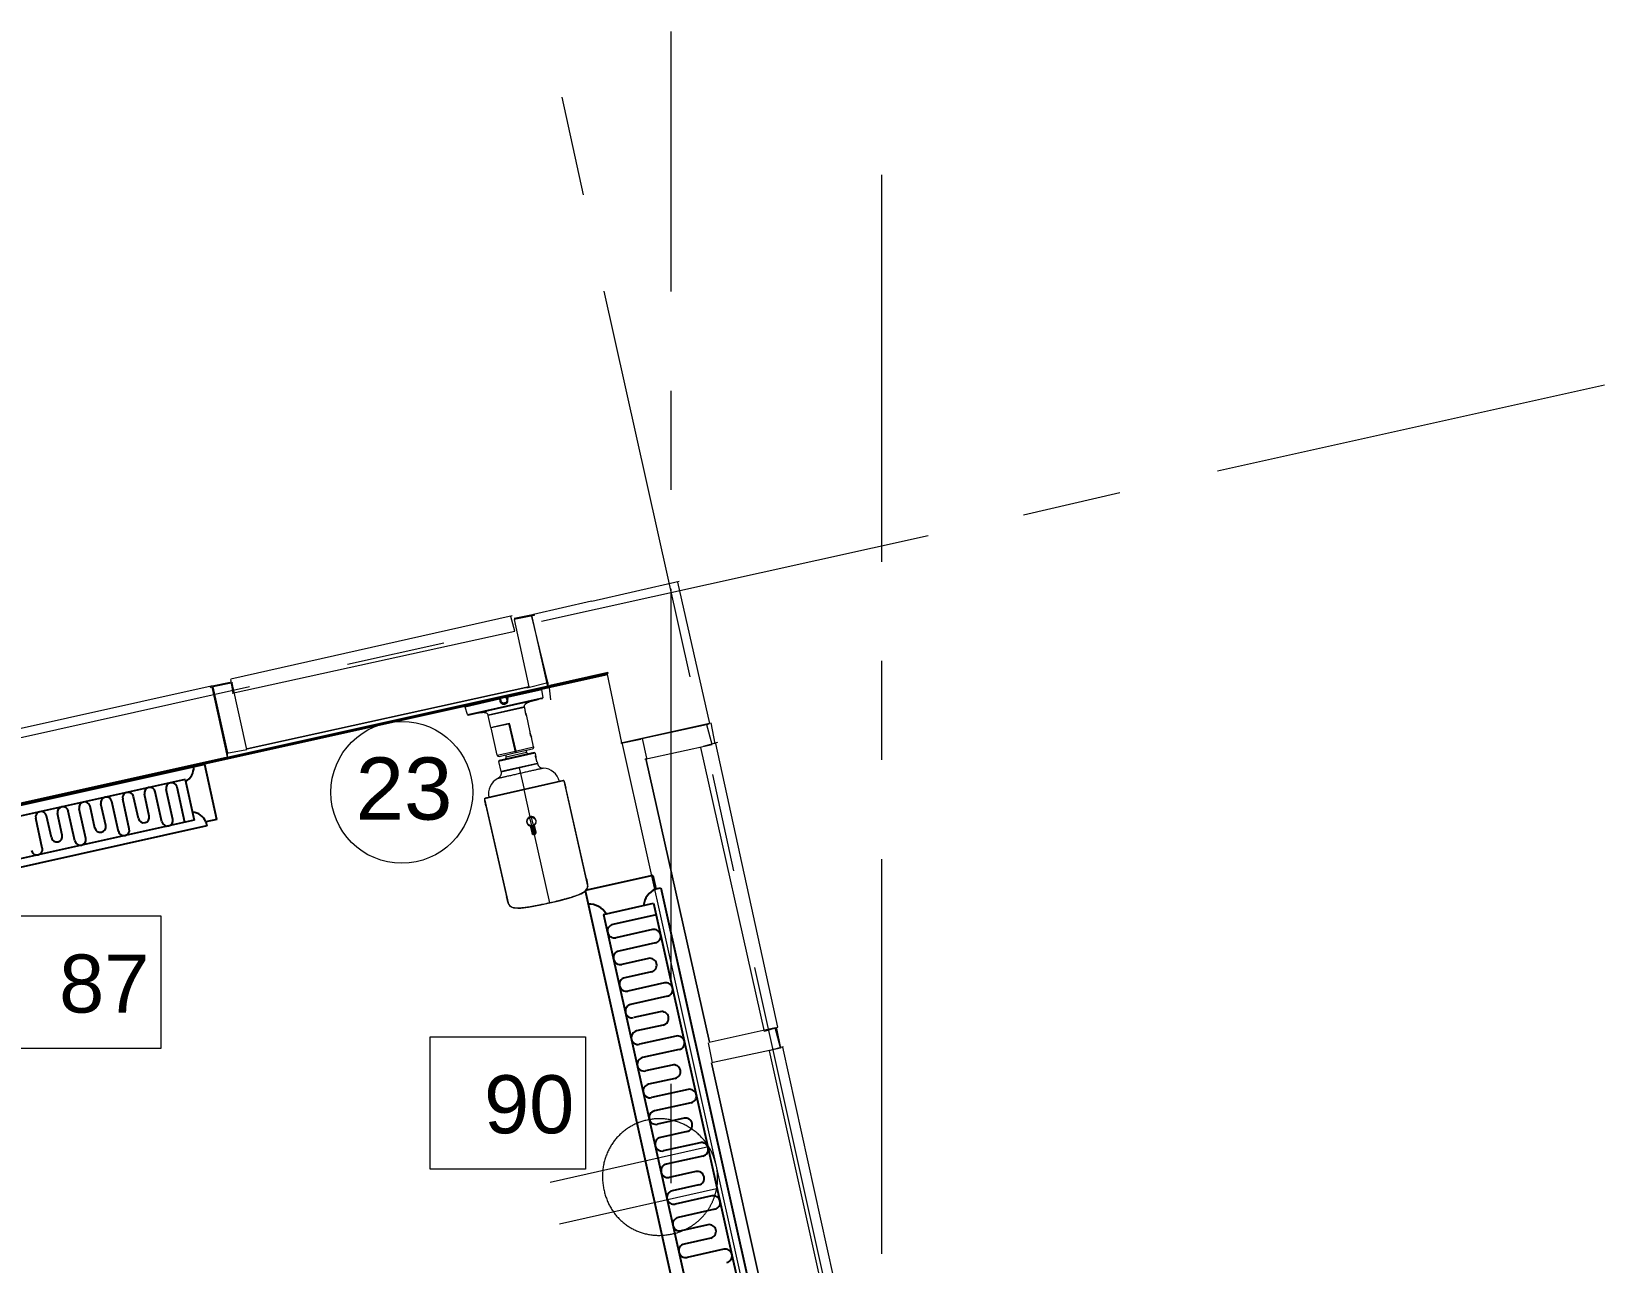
# Model space of a CAD drawing. Header units: inches. Extents: x 0.9 to 36.3, y 0.7 to 23.3.
# Drawn here: x 27.751 to 29.736, y 14.096 to 15.65 of the extents above; entities that cross this region are included whole.
import ezdxf

# ---------------------------------------------------------------- set-up
doc = ezdxf.new("R2010")
doc.units = ezdxf.units.IN
doc.layers.add('Baseboard heater', color=7, linetype='Continuous', true_color=0x581317)
for name, color, linetype, lineweight in [('CCTV', 38, 'Continuous', 0), ('Numbering CCTV', 38, 'Continuous', 0), ('Numbering receptecles', 170, 'Continuous', 15), ('Receptacles', 170, 'Continuous', 15)]:
    doc.layers.add(name, color=color, linetype=linetype, lineweight=lineweight)
doc.layers.add('PDF_Geometry', color=7, linetype='Continuous', lineweight=9, true_color=0x777777)
doc.styles.get("Standard").update_dxf_attribs({"font": 'arial.ttf'})

msp = doc.modelspace()

# ---------------------------------------------------------------- linework, layer by layer
at = {"layer": 'Baseboard heater', "linetype": 'ByBlock', "ltscale": 0.5}
for p, q in [((27.9694, 14.7246), (26.7246, 14.4486)), ((27.9848, 14.6551), (27.9694, 14.7246)), ((27.9848, 14.6551), (27.9708, 14.652)), ((27.9708, 14.652), (27.972, 14.6469)), ((27.972, 14.6469), (26.7551, 14.377)), ((28.5346, 14.5845), (28.4494, 14.5655)), ((28.5346, 14.5845), (28.5384, 14.5674)), ((28.4494, 14.5655), (28.7892, 13.0404)), ((28.5384, 14.5674), (28.5447, 14.5688)), ((28.5447, 14.5688), (28.8769, 13.0779))]:
    msp.add_line(p, q, dxfattribs=at)
at = {"layer": 'Baseboard heater', "linetype": 'ByBlock', "ltscale": 0.3}
for p, q in [((27.9448, 14.7056), (26.7549, 14.4418)), ((27.9153, 14.6523), (27.907, 14.69)), ((27.9291, 14.6553), (27.9207, 14.6931)), ((27.9443, 14.6515), (27.9344, 14.6961)), ((27.9448, 14.7056), (27.9562, 14.6542)), ((27.8193, 14.631), (27.8109, 14.6687)), ((27.8307, 14.6443), (27.8247, 14.6718)), ((27.8445, 14.6474), (27.8384, 14.6748)), ((27.8605, 14.6401), (27.8521, 14.6779)), ((27.8742, 14.6432), (27.8658, 14.6809)), ((27.8856, 14.6565), (27.8795, 14.6839)), ((27.8993, 14.6595), (27.8933, 14.687)), ((27.9562, 14.6542), (26.7663, 14.3903)), ((27.7644, 14.6188), (27.7561, 14.6566)), ((27.7759, 14.6322), (27.7698, 14.6596)), ((27.7896, 14.6352), (27.7835, 14.6626)), ((27.8056, 14.628), (27.7972, 14.6657)), ((28.4727, 14.5354), (28.5357, 14.5494)), ((28.4727, 14.5354), (28.7976, 13.0775)), ((28.539, 14.5348), (28.4844, 14.5226)), ((28.5357, 14.5494), (28.8606, 13.0916)), ((28.5343, 14.5161), (28.4881, 14.5058)), ((28.5381, 14.4993), (28.4919, 14.489)), ((28.5292, 14.4797), (28.4956, 14.4722)), ((28.533, 14.4629), (28.4994, 14.4554)), ((28.5493, 14.4489), (28.5031, 14.4386)), ((28.5531, 14.4321), (28.5068, 14.4218)), ((28.5442, 14.4125), (28.5106, 14.405)), ((28.548, 14.3957), (28.5143, 14.3882)), ((28.5643, 14.3817), (28.5181, 14.3714)), ((28.5681, 14.3649), (28.5218, 14.3546)), ((28.5592, 14.3452), (28.5256, 14.3378)), ((28.5629, 14.3284), (28.5293, 14.3209)), ((28.5793, 14.3144), (28.5331, 14.3041)), ((28.583, 14.2976), (28.5368, 14.2873)), ((28.5742, 14.278), (28.5406, 14.2705)), ((28.5779, 14.2612), (28.5443, 14.2537)), ((28.5943, 14.2472), (28.548, 14.2369)), ((28.598, 14.2304), (28.5518, 14.2201)), ((28.5892, 14.2108), (28.5555, 14.2033)), ((28.5929, 14.194), (28.5593, 14.1865)), ((28.6092, 14.18), (28.563, 14.1697)), ((28.613, 14.1632), (28.5668, 14.1529)), ((28.6041, 14.1436), (28.5705, 14.1361)), ((28.6079, 14.1267), (28.5743, 14.1193)), ((28.6242, 14.1128), (28.578, 14.1025))]:
    msp.add_line(p, q, dxfattribs=at)
for centre, radius, start, end in [((27.9351, 14.7207), 0.0204, 300.3424, 2.3953), ((27.8727, 14.6824), 0.00703, 12.5022, 192.5022), ((27.9001, 14.6885), 0.00703, 12.5022, 192.5022), ((27.9275, 14.6946), 0.00703, 12.5022, 192.5022), ((27.7904, 14.6642), 0.00703, 12.5022, 192.5022), ((27.8178, 14.6703), 0.00703, 12.5022, 192.5022), ((27.8452, 14.6763), 0.00703, 12.5022, 192.5022), ((27.7629, 14.6581), 0.00703, 12.5022, 192.5022), ((27.8925, 14.658), 0.00703, 192.5022, 12.5022), ((27.9222, 14.6538), 0.00703, 192.5022, 12.5022), ((27.952, 14.6442), 0.0204, 22.6091, 84.6621), ((27.7827, 14.6337), 0.00703, 192.5022, 12.5022), ((27.8124, 14.6295), 0.00703, 192.5022, 12.5022), ((27.8376, 14.6459), 0.00703, 192.5022, 12.5022), ((27.8673, 14.6417), 0.00703, 192.5022, 12.5022), ((27.7576, 14.6173), 0.00703, 192.5022, 12.5022), ((28.548, 14.5443), 0.025, 112.669, 174.7219), ((28.4542, 14.5234), 0.025, 30.4022, 92.4552), ((28.4862, 14.5142), 0.00861, 102.5621, 282.5621), ((28.5362, 14.5077), 0.00861, 282.5621, 102.5621), ((28.4937, 14.4806), 0.00861, 102.5621, 282.5621), ((28.5311, 14.4713), 0.00861, 282.5621, 102.5621), ((28.5012, 14.447), 0.00861, 102.5621, 282.5621), ((28.5512, 14.4405), 0.00861, 282.5621, 102.5621), ((28.5087, 14.4134), 0.00861, 102.5621, 282.5621), ((28.5461, 14.4041), 0.00861, 282.5621, 102.5621), ((28.5162, 14.3798), 0.00861, 102.5621, 282.5621), ((28.5662, 14.3733), 0.00861, 282.5621, 102.5621), ((28.5237, 14.3462), 0.00861, 102.5621, 282.5621), ((28.5611, 14.3368), 0.00861, 282.5621, 102.5621), ((28.5312, 14.3125), 0.00861, 102.5621, 282.5621), ((28.5812, 14.306), 0.00861, 282.5621, 102.5621), ((28.5387, 14.2789), 0.00861, 102.5621, 282.5621), ((28.576, 14.2696), 0.00861, 282.5621, 102.5621), ((28.5462, 14.2453), 0.00861, 102.5621, 282.5621), ((28.5961, 14.2388), 0.00861, 282.5621, 102.5621), ((28.5537, 14.2117), 0.00861, 102.5621, 282.5621), ((28.591, 14.2024), 0.00861, 282.5621, 102.5621), ((28.5612, 14.1781), 0.00861, 102.5621, 282.5621), ((28.6111, 14.1716), 0.00861, 282.5621, 102.5621), ((28.5686, 14.1445), 0.00861, 102.5621, 282.5621), ((28.606, 14.1352), 0.00861, 282.5621, 102.5621), ((28.5761, 14.1109), 0.00861, 102.5621, 282.5621), ((28.6261, 14.1043), 0.00861, 282.5621, 102.5621)]:
    msp.add_arc(centre, radius, start, end, dxfattribs=at)
at = {"layer": 'CCTV', "linetype": 'ByBlock'}
for p, q in [((28.3008, 14.7875), (28.3963, 14.8091)), ((28.3425, 14.8076), (28.3431, 14.8048)), ((28.3506, 14.8065), (28.3499, 14.8093)), ((28.351, 14.8066), (28.3504, 14.8094)), ((28.3513, 14.8096), (28.3519, 14.8068)), ((28.3946, 14.8189), (28.3514, 14.8091)), ((28.3955, 14.8081), (28.3723, 14.8028)), ((28.3963, 14.8091), (28.3946, 14.8189)), ((28.3413, 14.8068), (28.2981, 14.797)), ((28.3008, 14.7875), (28.2981, 14.797)), ((28.3019, 14.7868), (28.3723, 14.8028)), ((28.3145, 14.7897), (28.3149, 14.7897)), ((28.3148, 14.7897), (28.3148, 14.7897)), ((28.3149, 14.7897), (28.3155, 14.7899)), ((28.3155, 14.7899), (28.3165, 14.7901)), ((28.3163, 14.7901), (28.3163, 14.7901)), ((28.3165, 14.7901), (28.3178, 14.7904)), ((28.3185, 14.7906), (28.3185, 14.7905)), ((28.321, 14.7911), (28.321, 14.7911)), ((28.3233, 14.7916), (28.3232, 14.7916)), ((28.3729, 14.7974), (28.3269, 14.7869)), ((28.373, 14.7967), (28.3271, 14.7863)), ((28.3272, 14.7867), (28.3727, 14.7971)), ((28.3273, 14.7866), (28.3727, 14.797)), ((28.3412, 14.8073), (28.3418, 14.8046)), ((28.3421, 14.8075), (28.3427, 14.8048)), ((28.3453, 14.8022), (28.3497, 14.8032)), ((28.3709, 14.7966), (28.3727, 14.7971)), ((28.3736, 14.7941), (28.373, 14.7967)), ((28.3736, 14.7941), (28.3736, 14.794)), ((28.3736, 14.794), (28.3736, 14.794)), ((28.3737, 14.7927), (28.3737, 14.7927)), ((28.3739, 14.7912), (28.3739, 14.7912)), ((28.3742, 14.7897), (28.3742, 14.7897)), ((28.3746, 14.7882), (28.3742, 14.7897)), ((28.3751, 14.7868), (28.3746, 14.7882)), ((28.3777, 14.804), (28.3769, 14.8038)), ((28.3777, 14.804), (28.3784, 14.8041)), ((28.3784, 14.8041), (28.3796, 14.8044)), ((28.3796, 14.8044), (28.381, 14.8048)), ((28.381, 14.8048), (28.382, 14.805)), ((28.382, 14.805), (28.3826, 14.8051)), ((28.3305, 14.7713), (28.3271, 14.7863)), ((28.3291, 14.787), (28.3272, 14.7867)), ((28.3305, 14.7713), (28.3537, 14.7766)), ((28.3527, 14.7756), (28.3306, 14.7706)), ((28.3385, 14.7361), (28.3306, 14.7706)), ((28.3308, 14.7711), (28.3535, 14.7763)), ((28.3526, 14.7759), (28.3309, 14.7709)), ((28.3536, 14.7761), (28.3335, 14.7716)), ((28.3335, 14.7715), (28.3335, 14.7716)), ((28.3535, 14.7763), (28.3618, 14.7398)), ((28.3538, 14.7752), (28.3535, 14.7751)), ((28.3606, 14.7438), (28.3535, 14.7751)), ((28.3537, 14.7766), (28.3617, 14.7414)), ((28.3538, 14.7752), (28.3618, 14.7398)), ((28.3754, 14.7858), (28.3751, 14.7868)), ((28.3751, 14.7868), (28.3751, 14.7868)), ((28.3756, 14.7855), (28.3754, 14.7858)), ((28.3756, 14.7854), (28.3756, 14.7855)), ((28.3756, 14.7855), (28.3756, 14.7854)), ((28.3756, 14.7855), (28.3756, 14.7855)), ((28.3756, 14.7855), (28.3756, 14.7855)), ((28.3797, 14.7675), (28.3756, 14.7854)), ((28.3797, 14.7675), (28.3797, 14.7674)), ((28.3797, 14.7674), (28.3797, 14.7674)), ((28.3798, 14.766), (28.3798, 14.766)), ((28.38, 14.7645), (28.38, 14.7646)), ((28.3802, 14.763), (28.3803, 14.763)), ((28.3806, 14.7615), (28.3803, 14.763)), ((28.3811, 14.7601), (28.3806, 14.7615)), ((28.3815, 14.7592), (28.3811, 14.7601)), ((28.3811, 14.7601), (28.3811, 14.7601)), ((28.3816, 14.7588), (28.3815, 14.7592)), ((28.3816, 14.7589), (28.3816, 14.7588)), ((28.3816, 14.7588), (28.3817, 14.7588)), ((28.3816, 14.7588), (28.3816, 14.7588)), ((28.3817, 14.7588), (28.3816, 14.7588)), ((28.3844, 14.7466), (28.3817, 14.7588)), ((28.3385, 14.7361), (28.3615, 14.7414)), ((28.3862, 14.7388), (28.3402, 14.7283)), ((28.3402, 14.7283), (28.3431, 14.7157)), ((28.3407, 14.7347), (28.3616, 14.7395)), ((28.3851, 14.7395), (28.341, 14.7294)), ((28.349, 14.7366), (28.3495, 14.7343)), ((28.3495, 14.7343), (28.3753, 14.7401)), ((28.3495, 14.7343), (28.3495, 14.7343)), ((28.3612, 14.7413), (28.3606, 14.7438)), ((28.3615, 14.7414), (28.3844, 14.7466)), ((28.3621, 14.7396), (28.383, 14.7443)), ((28.3747, 14.7424), (28.3753, 14.7401)), ((28.3862, 14.7388), (28.3868, 14.736)), ((28.3868, 14.736), (28.3868, 14.736)), ((28.3868, 14.7356), (28.3868, 14.736)), ((28.3868, 14.736), (28.3868, 14.736)), ((28.3868, 14.736), (28.3868, 14.736)), ((28.3868, 14.736), (28.3868, 14.736)), ((28.3871, 14.7332), (28.3871, 14.7333)), ((28.3874, 14.7318), (28.3874, 14.7318)), ((28.3878, 14.7303), (28.3874, 14.7318)), ((28.3882, 14.7289), (28.3878, 14.7303)), ((28.3882, 14.729), (28.3882, 14.729)), ((28.3886, 14.728), (28.3882, 14.7289)), ((28.3431, 14.7157), (28.3891, 14.7262)), ((28.3432, 14.7152), (28.3892, 14.7256)), ((28.3889, 14.7258), (28.3434, 14.7155)), ((28.3435, 14.7155), (28.3889, 14.7258)), ((28.3662, 14.7204), (28.3724, 14.6931)), ((28.3886, 14.728), (28.3886, 14.7281)), ((28.3887, 14.7277), (28.3886, 14.728)), ((28.3887, 14.7277), (28.3887, 14.7277)), ((28.3887, 14.7277), (28.3891, 14.7262)), ((28.3887, 14.7277), (28.3887, 14.7277)), ((28.3887, 14.7277), (28.3887, 14.7277)), ((28.3887, 14.7277), (28.3887, 14.7277)), ((28.4224, 14.704), (28.3226, 14.6813)), ((28.4218, 14.7043), (28.323, 14.6819)), ((28.3802, 14.6586), (28.3724, 14.6931)), ((28.4223, 14.7039), (28.4525, 14.5708)), ((28.4248, 14.6955), (28.4248, 14.6953)), ((28.4249, 14.6953), (28.4248, 14.6953)), ((28.4249, 14.6953), (28.4249, 14.6953)), ((28.451, 14.5803), (28.4249, 14.6953)), ((28.3529, 14.5481), (28.3227, 14.6813)), ((28.3241, 14.6725), (28.3241, 14.6726)), ((28.3241, 14.6725), (28.3502, 14.5575)), ((28.3241, 14.6725), (28.3241, 14.6725)), ((28.3241, 14.6725), (28.3241, 14.6725)), ((28.3795, 14.6577), (28.3813, 14.6582)), ((28.3819, 14.6471), (28.3795, 14.6577)), ((28.3813, 14.6582), (28.3837, 14.6475)), ((28.38, 14.6467), (28.382, 14.6382)), ((28.3807, 14.6466), (28.3829, 14.6368)), ((28.3817, 14.6465), (28.384, 14.6361)), ((28.3841, 14.6361), (28.3817, 14.6465)), ((28.3837, 14.6475), (28.3819, 14.6471)), ((28.3853, 14.6361), (28.3829, 14.6469)), ((28.3841, 14.6471), (28.3864, 14.6367)), ((28.3865, 14.6367), (28.3842, 14.6471)), ((28.3873, 14.6377), (28.385, 14.6476)), ((28.4049, 14.5498), (28.3853, 14.6361)), ((28.3875, 14.6395), (28.3855, 14.648)), ((28.451, 14.5803), (28.451, 14.5803)), ((28.451, 14.5803), (28.451, 14.5803)), ((28.4518, 14.5766), (28.4518, 14.5764)), ((28.4525, 14.5717), (28.4525, 14.5718)), ((28.4525, 14.5718), (28.4525, 14.5708)), ((28.4525, 14.5717), (28.4526, 14.5707)), ((28.4525, 14.5708), (28.4526, 14.5707)), ((28.3502, 14.5575), (28.3502, 14.5575)), ((28.3502, 14.5575), (28.3502, 14.5575)), ((28.3512, 14.5536), (28.3511, 14.5538)), ((28.3529, 14.5481), (28.3525, 14.5491)), ((28.3525, 14.5491), (28.3525, 14.549)), ((28.3525, 14.549), (28.353, 14.548)), ((28.353, 14.548), (28.3529, 14.5481))]:
    msp.add_line(p, q, dxfattribs=at)
for points in [[(28.3178, 14.7904), (28.3189, 14.7906), (28.3195, 14.7908), (28.3202, 14.7909), (28.321, 14.7911), (28.3218, 14.7913), (28.3225, 14.7914), (28.3231, 14.7916), (28.3236, 14.7917), (28.3241, 14.7918), (28.3244, 14.7918), (28.3247, 14.7919), (28.3249, 14.7919), (28.325, 14.7919), (28.3251, 14.7919)], [(28.3724, 14.8026), (28.3724, 14.8027), (28.3724, 14.8027), (28.3726, 14.8027), (28.3728, 14.8028), (28.373, 14.8028), (28.3733, 14.8029), (28.3737, 14.803), (28.3741, 14.8031), (28.3747, 14.8033), (28.3753, 14.8034), (28.3761, 14.8036), (28.3769, 14.8038)], [(28.3742, 14.7897), (28.3739, 14.7912), (28.3737, 14.7927), (28.3737, 14.7937), (28.3736, 14.794)], [(28.3826, 14.8051), (28.383, 14.8052), (28.3831, 14.8052), (28.3831, 14.8052), (28.3831, 14.8052)], [(28.3803, 14.763), (28.38, 14.7645), (28.3798, 14.766), (28.3797, 14.767), (28.3797, 14.7674)], [(28.3874, 14.7318), (28.3871, 14.7332), (28.3869, 14.7347), (28.3868, 14.7356)], [(28.4049, 14.5498), (28.4165, 14.5525), (28.4317, 14.5566), (28.441, 14.5599), (28.4442, 14.5613), (28.4491, 14.5643), (28.4521, 14.5681), (28.4526, 14.5707)], [(28.353, 14.548), (28.3545, 14.5459), (28.3588, 14.5438), (28.3645, 14.5432), (28.3681, 14.5433), (28.3778, 14.5444), (28.3933, 14.5473), (28.4049, 14.5498)]]:
    msp.add_lwpolyline(points, dxfattribs=at)
msp.add_circle((28.3816, 14.6526), 0.00556, dxfattribs=at)
for centre, radius, start, end in [((28.3941, 14.8188), 0.000471, 9.7909, 102.7909), ((28.3953, 14.809), 0.000943, 283.052, 9.7819), ((28.2985, 14.7972), 0.000471, 102.7909, 195.7909), ((28.3142, 14.79), 0.000466, 282.4299, 285.6239), ((28.4451, 14.2209), 0.5836, 102.7565, 102.903), ((28.5377, 13.8132), 1.0016, 102.642, 102.7679), ((28.418, 14.3479), 0.4537, 102.3482, 102.6645), ((28.3267, 14.7799), 0.0121, 98.9658, 99.2258), ((28.3252, 14.7924), 0.000471, 239.8228, 281.3318), ((28.3468, 14.8057), 0.00518, 192.7909, 12.7909), ((28.3469, 14.8057), 0.0047, 192.7987, 194.2813), ((28.3468, 14.8057), 0.00424, 192.7909, 12.7908), ((28.3468, 14.8057), 0.0047, 11.2948, 12.7794), ((28.3721, 14.803), 0.000471, 284.2499, 325.7589), ((28.3726, 14.7973), 0.000283, 286.125, 9.3753), ((28.3728, 14.7967), 0.000283, 12.7908, 102.7908), ((28.3698, 14.794), 0.00382, 1.183, 1.4053), ((28.3831, 14.8057), 0.000466, 279.9552, 283.1518), ((28.3017, 14.7877), 0.000943, 195.7998, 282.5298), ((28.3272, 14.787), 0.000283, 196.2064, 279.4564), ((28.3274, 14.7864), 0.000283, 102.7908, 192.7908), ((28.3308, 14.7714), 0.000283, 192.7434, 282.8077), ((28.3309, 14.7707), 0.000283, 102.8082, 192.743), ((28.3332, 14.7712), 0.000471, 57.7909, 102.7909), ((28.3529, 14.775), 0.000943, 12.7907, 102.7909), ((28.3403, 14.7366), 0.00189, 192.7908, 282.7865), ((28.3412, 14.7285), 0.000943, 102.7909, 192.7909), ((28.3468, 14.7337), 0.00283, 282.7925, 12.7909), ((28.3615, 14.7397), 0.000283, 282.7909, 12.7912), ((28.3621, 14.7399), 0.000283, 192.7911, 282.791), ((28.378, 14.7408), 0.00283, 192.7909, 282.7893), ((28.3826, 14.7462), 0.00189, 282.7859, 12.7911), ((28.3853, 14.7385), 0.000943, 12.7909, 102.7909), ((28.4116, 14.737), 0.0248, 182.3447, 183.0872), ((28.4105, 14.737), 0.0237, 183.0313, 188.9831), ((28.4097, 14.7368), 0.0229, 189.0742, 192.7844), ((28.3434, 14.7158), 0.000283, 192.7909, 282.7909), ((28.3435, 14.7152), 0.000283, 102.8047, 190.6202), ((28.4126, 14.7379), 0.026, 202.5273, 203.2203), ((28.3888, 14.7261), 0.000283, 282.7909, 12.7909), ((28.3889, 14.7255), 0.000283, 14.9537, 102.7792), ((28.396, 14.6984), 0.0214, 12.7909, 88.5746), ((28.3488, 14.6877), 0.0214, 117.0071, 192.7909), ((28.4219, 14.7038), 0.000471, 12.7516, 102.7516), ((28.422, 14.7039), 0.00047, 52.9222, 102.786), ((28.3812, 14.6897), 0.0437, 16.3272, 16.5628), ((28.2665, 14.6594), 0.1623, 12.8287, 13.6837), ((28.3237, 14.6812), 0.00111, 172.7469, 174.0686), ((28.3232, 14.6814), 0.000471, 102.8301, 192.8301), ((28.3231, 14.6814), 0.00047, 102.7956, 150.8385), ((28.4858, 14.7092), 0.1658, 191.9248, 192.7413), ((28.3759, 14.6532), 0.000377, 105.084, 244.4977), ((28.3758, 14.6524), 0.000377, 113.084, 252.4977), ((28.376, 14.654), 0.000377, 97.084, 236.4977), ((28.3759, 14.6516), 0.000377, 121.084, 260.4977), ((28.3816, 14.6526), 0.00589, 178.2322, 179.3495), ((28.3816, 14.6526), 0.00589, 186.2322, 187.3495), ((28.3816, 14.6526), 0.00589, 170.2322, 171.3495), ((28.3761, 14.6508), 0.000377, 129.084, 268.4977), ((28.3762, 14.6547), 0.000377, 89.084, 228.4977), ((28.3816, 14.6526), 0.00589, 162.2322, 163.3495), ((28.3816, 14.6526), 0.00589, 194.2322, 195.3495), ((28.3816, 14.6526), 0.00589, 202.2322, 203.3495), ((28.3765, 14.6501), 0.000377, 137.084, 276.4977), ((28.3766, 14.6555), 0.000377, 81.084, 220.4977), ((28.3816, 14.6526), 0.00589, 154.2322, 155.3495), ((28.3816, 14.6526), 0.00589, 210.2322, 211.3495), ((28.3769, 14.6494), 0.000377, 145.084, 284.4977), ((28.377, 14.6561), 0.000377, 73.084, 212.4977), ((28.3816, 14.6526), 0.00589, 146.2322, 147.3495), ((28.3816, 14.6526), 0.00589, 218.2322, 219.3495), ((28.3774, 14.6487), 0.000377, 153.084, 292.4977), ((28.3816, 14.6526), 0.00589, 138.2322, 139.3495), ((28.3775, 14.6567), 0.000377, 65.084, 204.4977), ((28.3816, 14.6526), 0.00589, 130.2322, 131.3495), ((28.3781, 14.6572), 0.000377, 57.084, 196.4977), ((28.3788, 14.6577), 0.000377, 49.084, 188.4977), ((28.3816, 14.6526), 0.00589, 122.2322, 123.3495), ((28.3816, 14.6526), 0.00589, 114.2322, 115.3495), ((28.3795, 14.658), 0.000377, 41.084, 180.4977), ((28.3816, 14.6526), 0.00589, 106.2322, 107.3495), ((28.3803, 14.6583), 0.000377, 33.084, 172.4977), ((28.3816, 14.6526), 0.00589, 98.2322, 99.3495), ((28.3811, 14.6584), 0.000377, 25.084, 164.4977), ((28.3816, 14.6526), 0.00589, 90.2322, 91.3495), ((28.3819, 14.6584), 0.000377, 17.084, 156.4977), ((28.3816, 14.6526), 0.00589, 82.2322, 83.3495), ((28.3827, 14.6583), 0.000377, 9.084, 148.4977), ((28.3816, 14.6526), 0.00589, 74.2322, 75.3495), ((28.3835, 14.6581), 0.000377, 1.084, 140.4977), ((28.3816, 14.6526), 0.00589, 66.2322, 67.3495), ((28.3842, 14.6578), 0.000377, 353.084, 132.4977), ((28.3816, 14.6526), 0.00589, 58.2322, 59.3495), ((28.3849, 14.6573), 0.000377, 345.084, 124.4977), ((28.3816, 14.6526), 0.00589, 50.2322, 51.3495), ((28.3855, 14.6568), 0.000377, 337.084, 116.4977), ((28.3859, 14.6489), 0.000377, 249.084, 28.4977), ((28.3816, 14.6526), 0.00589, 42.2322, 43.3495), ((28.3861, 14.6562), 0.000377, 329.084, 108.4977), ((28.3816, 14.6526), 0.00589, 322.2322, 323.3495), ((28.3864, 14.6495), 0.000377, 257.084, 36.4977), ((28.3816, 14.6526), 0.00589, 34.2322, 35.3495), ((28.3865, 14.6556), 0.000377, 321.084, 100.4977), ((28.3816, 14.6526), 0.00589, 330.2322, 331.3495), ((28.3816, 14.6526), 0.00589, 26.2322, 27.3495), ((28.3868, 14.6502), 0.000377, 265.084, 44.4977), ((28.3869, 14.6549), 0.000377, 313.084, 92.4977), ((28.3816, 14.6526), 0.00589, 18.2322, 19.3495), ((28.3871, 14.6509), 0.000377, 273.084, 52.4977), ((28.3816, 14.6526), 0.00589, 338.2322, 339.3495), ((28.3871, 14.6541), 0.000377, 305.084, 84.4977), ((28.3873, 14.6517), 0.000377, 281.084, 60.4977), ((28.3816, 14.6526), 0.00589, 346.2322, 347.3495), ((28.3816, 14.6526), 0.00589, 10.2322, 11.3495), ((28.3873, 14.6533), 0.000377, 297.084, 76.4977), ((28.3816, 14.6526), 0.00589, 2.2322, 3.3495), ((28.3873, 14.6525), 0.000377, 289.084, 68.4977), ((28.3816, 14.6526), 0.00589, 354.2322, 355.3495), ((28.3816, 14.6526), 0.00589, 226.2322, 227.3495), ((28.378, 14.6482), 0.000377, 161.084, 300.4977), ((28.3816, 14.6526), 0.00589, 234.2322, 235.3495), ((28.3786, 14.6477), 0.000377, 169.084, 308.4977), ((28.3816, 14.6526), 0.00589, 242.2322, 243.3495), ((28.3793, 14.6474), 0.000377, 177.084, 316.4977), ((28.3816, 14.6526), 0.00589, 250.2322, 251.3495), ((28.3801, 14.6471), 0.000377, 185.084, 324.4977), ((28.3816, 14.6526), 0.00589, 258.2322, 259.3495), ((28.3809, 14.6469), 0.000377, 193.084, 332.4977), ((28.3816, 14.6526), 0.00589, 266.2322, 267.3495), ((28.3817, 14.6469), 0.000377, 201.084, 340.4977), ((28.3816, 14.6526), 0.00589, 274.2322, 275.3495), ((28.3847, 14.6389), 0.00283, 192.7909, 12.7909), ((28.3825, 14.647), 0.000377, 209.084, 348.4977), ((28.3816, 14.6526), 0.00589, 282.2322, 283.3495), ((28.3833, 14.6471), 0.000377, 217.084, 356.4977), ((28.3816, 14.6526), 0.00589, 290.2322, 291.3495), ((28.384, 14.6474), 0.000377, 225.084, 4.4977), ((28.3816, 14.6526), 0.00589, 298.2322, 299.3495), ((28.3847, 14.6478), 0.000377, 233.084, 12.4977), ((28.3816, 14.6526), 0.00589, 306.2322, 307.3495), ((28.3853, 14.6483), 0.000377, 241.084, 20.4977), ((28.3816, 14.6526), 0.00589, 314.2322, 315.3495), ((28.2947, 14.5448), 0.1603, 11.4295, 12.7985), ((28.4492, 14.5716), 0.0033, 0.9099, 1.9095), ((28.4457, 14.5706), 0.00683, 0.1045, 0.8662), ((28.4459, 14.5706), 0.0066, 355.6625, 0.1219), ((28.4989, 14.5911), 0.1525, 192.7471, 194.1871), ((28.3555, 14.5504), 0.0033, 203.6837, 204.6722), ((28.3592, 14.551), 0.00688, 204.7089, 205.4869), ((28.3591, 14.5509), 0.00672, 205.4838, 207.1864)]:
    msp.add_arc(centre, radius, start, end, dxfattribs=at)
for points, knots in [([(28.3729, 14.7974), (28.3729, 14.7976), (28.3728, 14.7982), (28.3729, 14.7989), (28.3731, 14.7996), (28.3736, 14.8003), (28.3744, 14.8012), (28.3756, 14.802), (28.3769, 14.8027), (28.3789, 14.8035), (28.3816, 14.8044), (28.3849, 14.8054), (28.3884, 14.8063), (28.3919, 14.8072), (28.3943, 14.8078), (28.3955, 14.808)], [0, 0, 0, 0, 0.031047, 0.058469, 0.083921, 0.108718, 0.159185, 0.212975, 0.27011, 0.330095, 0.456287, 0.587981, 0.723285, 0.860877, 1, 1, 1, 1]), ([(28.3269, 14.7869), (28.3269, 14.7872), (28.3267, 14.7877), (28.3263, 14.7883), (28.3258, 14.7888), (28.325, 14.7893), (28.324, 14.7897), (28.3225, 14.7899), (28.321, 14.79), (28.3189, 14.7899), (28.3161, 14.7896), (28.3126, 14.789), (28.3091, 14.7883), (28.3055, 14.7876), (28.3031, 14.7871), (28.3019, 14.7868)], [0, 0, 0, 0, 0.031043, 0.058459, 0.083906, 0.108701, 0.159168, 0.212963, 0.270104, 0.330093, 0.456292, 0.587989, 0.723294, 0.860882, 1, 1, 1, 1]), ([(28.3148, 14.7897), (28.3147, 14.7897), (28.3145, 14.7897), (28.3143, 14.7896), (28.3143, 14.7896), (28.3143, 14.7896)], [0, 0, 0, 0, 0.712683, 0.907562, 1, 1, 1, 1]), ([(28.3143, 14.7896), (28.3143, 14.7896), (28.3143, 14.7896), (28.3143, 14.7896), (28.3143, 14.7896)], [0, 0, 0, 0, 0.623351, 1, 1, 1, 1]), ([(28.3143, 14.7896), (28.3143, 14.7896), (28.3143, 14.7896), (28.3144, 14.7896), (28.3144, 14.7896)], [0, 0, 0, 0, 0.217591, 1, 1, 1, 1]), ([(28.3144, 14.7896), (28.3146, 14.7897), (28.3153, 14.7898), (28.3171, 14.7901), (28.3192, 14.7906), (28.3216, 14.791), (28.3231, 14.7913), (28.3242, 14.7916), (28.3249, 14.7918), (28.3251, 14.7918), (28.3252, 14.7919)], [0, 0, 0, 0, 0.063952, 0.177823, 0.499091, 0.669538, 0.820554, 0.935146, 0.974189, 1, 1, 1, 1]), ([(28.3232, 14.7916), (28.323, 14.7915), (28.3223, 14.7914), (28.3216, 14.7912), (28.321, 14.7911)], [0, 0, 0, 0, 0.22824, 1, 1, 1, 1]), ([(28.3248, 14.7919), (28.3247, 14.7919), (28.3242, 14.7918), (28.3237, 14.7917), (28.3233, 14.7916)], [0, 0, 0, 0, 0.195328, 1, 1, 1, 1]), ([(28.3252, 14.7919), (28.3252, 14.7919), (28.325, 14.7919), (28.3249, 14.7919), (28.3248, 14.7919)], [0, 0, 0, 0, 0.381849, 1, 1, 1, 1]), ([(28.3253, 14.7919), (28.3253, 14.7919), (28.3253, 14.7919), (28.3253, 14.7919), (28.3252, 14.7919)], [0, 0, 0, 0, 0.283854, 1, 1, 1, 1]), ([(28.3252, 14.7919), (28.3252, 14.7919), (28.3252, 14.7919), (28.3253, 14.7919), (28.3253, 14.7919)], [0, 0, 0, 0, 0.747546, 1, 1, 1, 1]), ([(28.3418, 14.8046), (28.3418, 14.8046), (28.3418, 14.8046), (28.3418, 14.8046), (28.3419, 14.8046), (28.3419, 14.8046), (28.342, 14.8046), (28.3421, 14.8047), (28.3422, 14.8047), (28.3423, 14.8047)], [0, 0, 0, 0, 0.019217, 0.074298, 0.169882, 0.30231, 0.464507, 0.64357, 1, 1, 1, 1]), ([(28.3423, 14.8047), (28.3423, 14.8047), (28.3424, 14.8047), (28.3425, 14.8047), (28.3426, 14.8047), (28.3426, 14.8048), (28.3427, 14.8048), (28.3427, 14.8048), (28.3427, 14.8048), (28.3427, 14.8048)], [0, 0, 0, 0, 0.377956, 0.555841, 0.712392, 0.838144, 0.928363, 0.980929, 1, 1, 1, 1]), ([(28.3449, 14.8014), (28.3443, 14.8017), (28.3431, 14.8026), (28.3425, 14.8039), (28.3423, 14.8046)], [0, 0, 0, 0, 0.499419, 1, 1, 1, 1]), ([(28.3427, 14.8048), (28.3427, 14.8048), (28.3427, 14.8048), (28.3427, 14.8048), (28.3428, 14.8048), (28.3428, 14.8048), (28.3429, 14.8048), (28.343, 14.8048), (28.3431, 14.8048), (28.3431, 14.8048)], [0, 0, 0, 0, 0.019377, 0.072954, 0.164671, 0.291884, 0.449279, 0.626904, 1, 1, 1, 1]), ([(28.3453, 14.8022), (28.3451, 14.8023), (28.3445, 14.8026), (28.3439, 14.8032), (28.3434, 14.804), (28.3432, 14.8045), (28.3431, 14.8048)], [0, 0, 0, 0, 0.250077, 0.50015, 0.750157, 1, 1, 1, 1]), ([(28.3504, 14.8027), (28.3501, 14.8023), (28.3493, 14.8016), (28.3479, 14.801), (28.3464, 14.801), (28.3454, 14.8012), (28.3449, 14.8014)], [0, 0, 0, 0, 0.250162, 0.500007, 0.749854, 1, 1, 1, 1]), ([(28.3453, 14.8022), (28.3453, 14.8021), (28.3452, 14.802), (28.3452, 14.8019), (28.3452, 14.8018)], [0, 0, 0, 0, 0.643731, 1, 1, 1, 1]), ([(28.3452, 14.8018), (28.3452, 14.8018), (28.3452, 14.8018), (28.3452, 14.8018), (28.3452, 14.8018)], [0, 0, 0, 0, 0.753197, 1, 1, 1, 1]), ([(28.3497, 14.8032), (28.3495, 14.8029), (28.3489, 14.8023), (28.3477, 14.8018), (28.3465, 14.8018), (28.3457, 14.802), (28.3453, 14.8022)], [0, 0, 0, 0, 0.252181, 0.500022, 0.747876, 1, 1, 1, 1]), ([(28.3506, 14.8065), (28.3507, 14.8059), (28.3507, 14.8047), (28.3501, 14.8036), (28.3497, 14.8032)], [0, 0, 0, 0, 0.499226, 1, 1, 1, 1]), ([(28.3497, 14.8032), (28.3498, 14.8031), (28.3499, 14.803), (28.35, 14.803), (28.35, 14.8029)], [0, 0, 0, 0, 0.675258, 1, 1, 1, 1]), ([(28.35, 14.8029), (28.35, 14.8029), (28.35, 14.8029), (28.35, 14.8029), (28.35, 14.8029)], [0, 0, 0, 0, 0.74457, 1, 1, 1, 1]), ([(28.3514, 14.8066), (28.3515, 14.806), (28.3515, 14.8045), (28.3509, 14.8032), (28.3504, 14.8027)], [0, 0, 0, 0, 0.500625, 1, 1, 1, 1]), ([(28.3506, 14.8065), (28.3506, 14.8065), (28.3507, 14.8066), (28.3508, 14.8066), (28.3509, 14.8066), (28.3509, 14.8066), (28.3509, 14.8066), (28.351, 14.8066), (28.351, 14.8066), (28.351, 14.8066)], [0, 0, 0, 0, 0.408529, 0.574776, 0.709499, 0.821333, 0.913324, 0.975308, 1, 1, 1, 1]), ([(28.351, 14.8066), (28.351, 14.8066), (28.351, 14.8066), (28.351, 14.8067), (28.351, 14.8067), (28.3511, 14.8067), (28.3512, 14.8067), (28.3513, 14.8067), (28.3513, 14.8067), (28.3514, 14.8068)], [0, 0, 0, 0, 0.019071, 0.071637, 0.161856, 0.287608, 0.444159, 0.622044, 1, 1, 1, 1]), ([(28.3514, 14.8068), (28.3514, 14.8068), (28.3515, 14.8068), (28.3517, 14.8068), (28.3517, 14.8068), (28.3518, 14.8068), (28.3519, 14.8068), (28.3519, 14.8068), (28.3519, 14.8069), (28.3519, 14.8068)], [0, 0, 0, 0, 0.35643, 0.535493, 0.69769, 0.830118, 0.925702, 0.980783, 1, 1, 1, 1]), ([(28.3776, 14.804), (28.3772, 14.8039), (28.3765, 14.8037), (28.3755, 14.8035), (28.3746, 14.8033), (28.3739, 14.8031), (28.3734, 14.803), (28.3731, 14.8029), (28.3729, 14.8028), (28.3726, 14.8027), (28.3725, 14.8027), (28.3723, 14.8026), (28.3723, 14.8026), (28.3722, 14.8026), (28.3722, 14.8026)], [0, 0, 0, 0, 0.195644, 0.383042, 0.555658, 0.706858, 0.772491, 0.830705, 0.880953, 0.922708, 0.955634, 0.979694, 0.994666, 1, 1, 1, 1]), ([(28.3722, 14.8026), (28.3722, 14.8026), (28.3723, 14.8026), (28.3723, 14.8026), (28.3723, 14.8026), (28.3724, 14.8026)], [0, 0, 0, 0, 0.234882, 0.561752, 1, 1, 1, 1]), ([(28.3724, 14.8026), (28.3724, 14.8026), (28.3727, 14.8026), (28.3733, 14.8027), (28.3744, 14.803), (28.3759, 14.8034), (28.377, 14.8036), (28.3776, 14.8038)], [0, 0, 0, 0, 0.050246, 0.1273, 0.355274, 0.657213, 1, 1, 1, 1]), ([(28.3742, 14.7897), (28.3741, 14.7902), (28.3739, 14.7912), (28.3737, 14.7925), (28.3737, 14.7934), (28.3736, 14.7939), (28.3736, 14.7941)], [0, 0, 0, 0, 0.356849, 0.666708, 0.89065, 1, 1, 1, 1]), ([(28.3736, 14.7941), (28.3736, 14.7941), (28.3736, 14.7941), (28.3736, 14.7941), (28.3736, 14.7941)], [0, 0, 0, 0, 0.369358, 1, 1, 1, 1]), ([(28.3742, 14.7897), (28.3743, 14.7894), (28.3744, 14.7889), (28.3746, 14.7882), (28.3748, 14.7875), (28.3751, 14.7867), (28.3753, 14.7861), (28.3755, 14.7856), (28.3756, 14.7855)], [0, 0, 0, 0, 0.181707, 0.357092, 0.520994, 0.66706, 0.89078, 1, 1, 1, 1]), ([(28.3776, 14.8038), (28.3788, 14.8041), (28.3804, 14.8045), (28.3822, 14.805), (28.3829, 14.8052), (28.3831, 14.8052)], [0, 0, 0, 0, 0.648972, 0.876968, 1, 1, 1, 1]), ([(28.3832, 14.8052), (28.3832, 14.8052), (28.3832, 14.8052), (28.3831, 14.8052), (28.3831, 14.8052), (28.3831, 14.8052), (28.383, 14.8052), (28.3829, 14.8052), (28.3827, 14.8051), (28.3825, 14.8051), (28.3822, 14.805), (28.3819, 14.805), (28.3814, 14.8048), (28.3807, 14.8047), (28.3797, 14.8045), (28.3787, 14.8042), (28.378, 14.8041), (28.3777, 14.804)], [0, 0, 0, 0, 0.001083, 0.004677, 0.010748, 0.019252, 0.030141, 0.043367, 0.076642, 0.118695, 0.16913, 0.227539, 0.293447, 0.445094, 0.617931, 0.805158, 1, 1, 1, 1]), ([(28.3831, 14.8052), (28.3831, 14.8052), (28.3831, 14.8052), (28.3832, 14.8052), (28.3832, 14.8052)], [0, 0, 0, 0, 0.510054, 1, 1, 1, 1]), ([(28.3527, 14.7756), (28.3527, 14.7756), (28.3527, 14.7757), (28.3527, 14.7758), (28.3527, 14.7758), (28.3526, 14.7758), (28.3526, 14.7759), (28.3526, 14.7759), (28.3526, 14.7759), (28.3526, 14.7759)], [0, 0, 0, 0, 0.381694, 0.554211, 0.705338, 0.829431, 0.921948, 0.979181, 1, 1, 1, 1]), ([(28.3535, 14.7751), (28.3535, 14.7752), (28.3534, 14.7754), (28.3532, 14.7755), (28.353, 14.7756), (28.3528, 14.7756), (28.3527, 14.7756)], [0, 0, 0, 0, 0.250016, 0.500028, 0.750035, 1, 1, 1, 1]), ([(28.3537, 14.7766), (28.3537, 14.7766), (28.3537, 14.7765), (28.3536, 14.7765), (28.3536, 14.7764), (28.3536, 14.7764), (28.3536, 14.7763), (28.3535, 14.7763), (28.3535, 14.7763), (28.3535, 14.7763), (28.3535, 14.7763), (28.3535, 14.7763), (28.3535, 14.7763)], [0, 0, 0, 0, 0.333634, 0.493974, 0.64506, 0.781451, 0.84162, 0.894676, 0.938748, 0.971951, 0.992756, 1, 1, 1, 1]), ([(28.3756, 14.7854), (28.3756, 14.7854), (28.3756, 14.7854), (28.3756, 14.7854), (28.3756, 14.7854)], [0, 0, 0, 0, 0.399191, 1, 1, 1, 1]), ([(28.3797, 14.7674), (28.3797, 14.7674), (28.3797, 14.7675), (28.3797, 14.7675), (28.3797, 14.7675)], [0, 0, 0, 0, 0.3695, 1, 1, 1, 1]), ([(28.3802, 14.763), (28.3801, 14.7635), (28.3799, 14.7645), (28.3798, 14.7659), (28.3797, 14.7668), (28.3797, 14.7673), (28.3797, 14.7674)], [0, 0, 0, 0, 0.362731, 0.675684, 0.898012, 1, 1, 1, 1]), ([(28.3802, 14.763), (28.3803, 14.7628), (28.3804, 14.7622), (28.3806, 14.7615), (28.3809, 14.7608), (28.3811, 14.7601), (28.3814, 14.7594), (28.3816, 14.759), (28.3816, 14.7588)], [0, 0, 0, 0, 0.180756, 0.355289, 0.518546, 0.66425, 0.888408, 1, 1, 1, 1]), ([(28.3817, 14.7588), (28.3817, 14.7588), (28.3817, 14.7588), (28.3817, 14.7588), (28.3817, 14.7588)], [0, 0, 0, 0, 0.399911, 1, 1, 1, 1]), ([(28.3616, 14.7395), (28.3616, 14.7395), (28.3616, 14.7395), (28.3616, 14.7395), (28.3616, 14.7395), (28.3616, 14.7395), (28.3616, 14.7395), (28.3616, 14.7395), (28.3616, 14.7396), (28.3615, 14.7397), (28.3615, 14.7398), (28.3615, 14.7399), (28.3615, 14.74), (28.3614, 14.7403), (28.3613, 14.7406), (28.3613, 14.7409), (28.3612, 14.7412), (28.3612, 14.7413)], [0, 0, 0, 0, 0.001211, 0.004824, 0.010829, 0.019214, 0.029964, 0.043058, 0.076115, 0.118071, 0.168524, 0.226977, 0.292884, 0.444426, 0.617298, 0.804923, 1, 1, 1, 1]), ([(28.3617, 14.7414), (28.3618, 14.7413), (28.3618, 14.7411), (28.3619, 14.7407), (28.362, 14.7404), (28.362, 14.7402), (28.3621, 14.74), (28.3621, 14.7399), (28.3621, 14.7398), (28.3621, 14.7397), (28.3621, 14.7397), (28.3621, 14.7396), (28.3621, 14.7396), (28.3621, 14.7396), (28.3621, 14.7396), (28.3621, 14.7396), (28.3621, 14.7396), (28.3621, 14.7396)], [0, 0, 0, 0, 0.195031, 0.382715, 0.555562, 0.707111, 0.773007, 0.831468, 0.88192, 0.923867, 0.956937, 0.970029, 0.980777, 0.989163, 0.995173, 0.998789, 1, 1, 1, 1]), ([(28.3886, 14.728), (28.3885, 14.7282), (28.388, 14.7294), (28.3876, 14.7307), (28.3874, 14.7318)], [0, 0, 0, 0, 0.16346, 1, 1, 1, 1]), ([(28.3432, 14.7152), (28.3434, 14.7144), (28.3434, 14.7127), (28.3427, 14.7102), (28.3412, 14.7082), (28.3399, 14.7072), (28.3391, 14.7068)], [0, 0, 0, 0, 0.25011, 0.499979, 0.749911, 1, 1, 1, 1]), ([(28.3678, 14.7133), (28.3658, 14.7129), (28.362, 14.712), (28.3565, 14.7107), (28.3523, 14.7098), (28.3492, 14.7091), (28.3472, 14.7086), (28.3454, 14.7082), (28.3438, 14.7078), (28.3424, 14.7075), (28.3413, 14.7073), (28.3405, 14.7071), (28.34, 14.707), (28.3397, 14.7069), (28.3394, 14.7069), (28.3393, 14.7068), (28.3392, 14.7068), (28.3391, 14.7068), (28.3391, 14.7068)], [0, 0, 0, 0, 0.206533, 0.399317, 0.57195, 0.649674, 0.720999, 0.785006, 0.840858, 0.888293, 0.927527, 0.958618, 0.971033, 0.981308, 0.989398, 0.995249, 0.998803, 1, 1, 1, 1]), ([(28.3965, 14.7198), (28.3965, 14.7198), (28.3965, 14.7198), (28.3965, 14.7198), (28.3964, 14.7198), (28.3964, 14.7198), (28.3963, 14.7198), (28.3962, 14.7198), (28.396, 14.7197), (28.3957, 14.7196), (28.3953, 14.7196), (28.3949, 14.7195), (28.3944, 14.7193), (28.3939, 14.7192), (28.3931, 14.719), (28.3919, 14.7187), (28.3903, 14.7184), (28.3885, 14.718), (28.3864, 14.7175), (28.3842, 14.717), (28.3818, 14.7165), (28.3783, 14.7157), (28.3736, 14.7146), (28.3698, 14.7138), (28.3678, 14.7133)], [0, 0, 0, 0, 0.000301, 0.001197, 0.002683, 0.004751, 0.007393, 0.010602, 0.018692, 0.028967, 0.041382, 0.055898, 0.072473, 0.091076, 0.111707, 0.159142, 0.214994, 0.279001, 0.350326, 0.42805, 0.511613, 0.600683, 0.793467, 1, 1, 1, 1]), ([(28.3892, 14.7256), (28.3894, 14.7248), (28.3901, 14.7233), (28.3918, 14.7214), (28.394, 14.7202), (28.3957, 14.7199), (28.3965, 14.7198)], [0, 0, 0, 0, 0.25011, 0.499979, 0.749911, 1, 1, 1, 1]), ([(28.4218, 14.7043), (28.4219, 14.7043), (28.4221, 14.7043), (28.4222, 14.7042), (28.4223, 14.7042)], [0, 0, 0, 0, 0.567595, 1, 1, 1, 1]), ([(28.4223, 14.7042), (28.4223, 14.7042), (28.4224, 14.7041), (28.4224, 14.704), (28.4225, 14.704)], [0, 0, 0, 0, 0.310706, 1, 1, 1, 1]), ([(28.4224, 14.704), (28.4224, 14.704), (28.4225, 14.7039), (28.4225, 14.7038), (28.4226, 14.7037), (28.4227, 14.7034), (28.4229, 14.7029), (28.423, 14.7024), (28.4231, 14.7021)], [0, 0, 0, 0, 0.025196, 0.076231, 0.157082, 0.2682, 0.578703, 1, 1, 1, 1]), ([(28.4225, 14.704), (28.4225, 14.704), (28.4225, 14.7039), (28.4226, 14.7037), (28.4226, 14.7037)], [0, 0, 0, 0, 0.229035, 1, 1, 1, 1]), ([(28.4226, 14.7037), (28.4227, 14.7035), (28.4228, 14.7031), (28.4232, 14.702), (28.4236, 14.7003), (28.4242, 14.698), (28.4246, 14.6962), (28.4249, 14.6953)], [0, 0, 0, 0, 0.064688, 0.150909, 0.38261, 0.675091, 1, 1, 1, 1]), ([(28.4232, 14.702), (28.4234, 14.7013), (28.4237, 14.7), (28.4241, 14.6986), (28.4243, 14.6978)], [0, 0, 0, 0, 0.45263, 1, 1, 1, 1]), ([(28.3225, 14.681), (28.3225, 14.6811), (28.3225, 14.6812), (28.3225, 14.6813), (28.3226, 14.6813)], [0, 0, 0, 0, 0.268551, 1, 1, 1, 1]), ([(28.3226, 14.6816), (28.3227, 14.6817), (28.3228, 14.6818), (28.3229, 14.6818), (28.323, 14.6819)], [0, 0, 0, 0, 0.441295, 1, 1, 1, 1]), ([(28.3226, 14.6814), (28.3226, 14.6814), (28.3226, 14.6815), (28.3226, 14.6815), (28.3226, 14.6816)], [0, 0, 0, 0, 0.207703, 1, 1, 1, 1]), ([(28.3236, 14.6749), (28.3235, 14.6754), (28.3233, 14.6762), (28.3231, 14.6774), (28.3229, 14.6785), (28.3227, 14.6794), (28.3226, 14.6802), (28.3226, 14.6807), (28.3226, 14.681), (28.3226, 14.6812), (28.3226, 14.6813), (28.3226, 14.6813), (28.3226, 14.6813)], [0, 0, 0, 0, 0.207455, 0.399562, 0.571382, 0.718495, 0.837159, 0.924422, 0.955628, 0.978348, 0.992746, 1, 1, 1, 1]), ([(28.3241, 14.6725), (28.3239, 14.6734), (28.3235, 14.6752), (28.3231, 14.6776), (28.3227, 14.6794), (28.3226, 14.6804), (28.3226, 14.6809), (28.3225, 14.681)], [0, 0, 0, 0, 0.329568, 0.624521, 0.854772, 0.938556, 1, 1, 1, 1]), ([(28.4048, 14.5503), (28.4078, 14.5509), (28.4136, 14.5523), (28.4209, 14.5541), (28.4267, 14.5556), (28.4309, 14.5568), (28.435, 14.5581), (28.4388, 14.5594), (28.4423, 14.5608), (28.4449, 14.5621), (28.4467, 14.5631), (28.4482, 14.564), (28.4494, 14.5649), (28.4504, 14.5658), (28.4512, 14.5667), (28.4519, 14.5677), (28.4524, 14.5689), (28.4525, 14.5698), (28.4525, 14.5701)], [0, 0, 0, 0, 0.16895, 0.337337, 0.42085, 0.503288, 0.583665, 0.660468, 0.731538, 0.794467, 0.822316, 0.847639, 0.890831, 0.909132, 0.925542, 0.953902, 0.978104, 1, 1, 1, 1]), ([(28.451, 14.5803), (28.4512, 14.5794), (28.4516, 14.5776), (28.452, 14.5752), (28.4524, 14.5734), (28.4525, 14.5724), (28.4525, 14.5719), (28.4525, 14.5718)], [0, 0, 0, 0, 0.329676, 0.624769, 0.854843, 0.938729, 1, 1, 1, 1]), ([(28.4518, 14.5764), (28.4518, 14.5762), (28.452, 14.5752), (28.4522, 14.5743), (28.4523, 14.5736)], [0, 0, 0, 0, 0.279998, 1, 1, 1, 1]), ([(28.4523, 14.5736), (28.4523, 14.5735), (28.4524, 14.5731), (28.4524, 14.5728), (28.4525, 14.5725)], [0, 0, 0, 0, 0.280719, 1, 1, 1, 1]), ([(28.4525, 14.5725), (28.4525, 14.5724), (28.4525, 14.5722), (28.4525, 14.572), (28.4525, 14.5718)], [0, 0, 0, 0, 0.305351, 1, 1, 1, 1]), ([(28.3525, 14.549), (28.3524, 14.5492), (28.3523, 14.5496), (28.352, 14.5506), (28.3515, 14.5524), (28.3509, 14.5548), (28.3505, 14.5565), (28.3502, 14.5575)], [0, 0, 0, 0, 0.061242, 0.145109, 0.375171, 0.670285, 1, 1, 1, 1]), ([(28.3519, 14.5508), (28.3519, 14.551), (28.3516, 14.5519), (28.3514, 14.5529), (28.3512, 14.5536)], [0, 0, 0, 0, 0.217239, 1, 1, 1, 1]), ([(28.3523, 14.5498), (28.3522, 14.5498), (28.3521, 14.5502), (28.352, 14.5505), (28.3519, 14.5508)], [0, 0, 0, 0, 0.219658, 1, 1, 1, 1]), ([(28.3525, 14.5491), (28.3525, 14.5491), (28.3524, 14.5494), (28.3523, 14.5496), (28.3523, 14.5498)], [0, 0, 0, 0, 0.193013, 1, 1, 1, 1]), ([(28.3531, 14.5479), (28.3533, 14.5475), (28.3537, 14.5468), (28.355, 14.5455), (28.3571, 14.5445), (28.3598, 14.5439), (28.3626, 14.5436), (28.366, 14.5436), (28.3697, 14.5438), (28.3731, 14.5442), (28.3759, 14.5446), (28.3788, 14.545), (28.3825, 14.5456), (28.3869, 14.5465), (28.3914, 14.5473), (28.3974, 14.5486), (28.4018, 14.5496), (28.4048, 14.5503)], [0, 0, 0, 0, 0.021763, 0.045513, 0.106268, 0.148141, 0.200098, 0.262267, 0.333115, 0.410206, 0.45033, 0.491185, 0.574399, 0.658801, 0.743802, 0.829099, 1, 1, 1, 1])]:
    msp.add_open_spline(points, degree=3, knots=knots, dxfattribs=at)
for points in [[(28.4224, 14.704), (28.4224, 14.7041), (28.4223, 14.7042), (28.4222, 14.7042)], [(28.3227, 14.6816), (28.3226, 14.6815), (28.3226, 14.6814), (28.3226, 14.6813)]]:
    msp.add_open_spline(points, degree=3, dxfattribs=at)
at = {"layer": 'Numbering CCTV', "linetype": 'ByBlock', "ltscale": 0.001}
msp.add_circle((28.218, 14.6894), 0.0895, dxfattribs=at)
at = {"layer": 'Numbering receptecles', "linetype": 'ByBlock', "ltscale": 0.001}
for points in [[(27.7178, 14.5335), (27.9138, 14.5335), (27.9138, 14.3662), (27.7178, 14.3662)], [(28.254, 14.381), (28.45, 14.381), (28.45, 14.2138), (28.254, 14.2138)]]:
    msp.add_lwpolyline(points, close=True, dxfattribs=at)
at = {"layer": 'PDF_Geometry', "linetype": 'ByBlock'}
for points in [[(28.5577, 15.3213), (28.5577, 15.6497)], [(28.4472, 15.4436), (28.4204, 15.5669)], [(28.8237, 14.9802), (28.8237, 15.4685)], [(28.5819, 14.8351), (28.4735, 15.3218)], [(28.5577, 15.0713), (28.5577, 15.1963)], [(29.2473, 15.0953), (29.7356, 15.2037)], [(29.0025, 15.0396), (29.1242, 15.0679)], [(28.3941, 14.9054), (28.8824, 15.0137)], [(28.458, 14.9307), (28.5681, 14.9557)], [(28.566, 14.9547), (28.6061, 14.7763), (28.4944, 14.7514)], [(28.4575, 14.9305), (28.3842, 14.9138)], [(28.5577, 14.4463), (28.5577, 14.9463)], [(28.3573, 14.912), (28.0023, 14.832)], [(28.0041, 14.8145), (28.3608, 14.8929), (28.3557, 14.9112)], [(28.3598, 14.9074), (28.3781, 14.8224)], [(28.3599, 14.9092), (28.385, 14.9142), (28.385, 14.9125)], [(28.385, 14.9125), (28.3599, 14.9075)], [(28.3756, 14.8211), (28.4022, 14.8278), (28.3822, 14.9111)], [(28.4022, 14.8228), (28.3822, 14.9128)], [(28.1494, 14.8513), (28.271, 14.878)], [(28.8237, 14.7302), (28.8237, 14.8552)], [(26.2064, 14.3358), (28.4782, 14.8408), (28.4782, 14.8392), (26.2064, 14.3341), (28.4782, 14.8392)], [(28.4782, 14.8375), (26.2082, 14.3341)], [(27.9765, 14.8233), (28.0015, 14.8283)], [(28.005, 14.8275), (27.9799, 14.8225)], [(28.4022, 14.8278), (28.4022, 14.8228), (27.9956, 14.7328)], [(28.0017, 14.8317), (28.005, 14.815)], [(28.4782, 14.8408), (28.4049, 14.8241)], [(28.4955, 14.7519), (28.4772, 14.8403)], [(26.0907, 14.4037), (27.9774, 14.8237)], [(26.2064, 14.3357), (27.9981, 14.7341), (27.9782, 14.8241)], [(27.5391, 14.7145), (28.0257, 14.8228)], [(27.9774, 14.8211), (27.9756, 14.8228)], [(27.9797, 14.8224), (27.9981, 14.7391)], [(27.9973, 14.7386), (28.0223, 14.7436), (28.0039, 14.827)], [(28.404, 14.8212), (28.4057, 14.8062)], [(28.6026, 14.7746), (28.5192, 14.7563)], [(28.5246, 14.7314), (28.6095, 14.7497), (28.6028, 14.7747)], [(28.6027, 14.7747), (28.6061, 14.7763)], [(28.608, 14.7773), (28.613, 14.7507)], [(28.4947, 14.7515), (28.5197, 14.7565)], [(28.8444, 13.1872), (28.496, 14.7522)], [(28.5215, 14.7575), (28.5266, 14.7325)], [(28.6164, 14.7524), (28.5982, 14.7474)], [(28.6757, 14.3879), (28.6924, 14.3929), (28.6141, 14.7512)], [(27.9981, 14.7341), (27.9981, 14.7391)], [(28.5951, 14.7459), (28.6751, 14.3876)], [(28.6371, 14.5902), (28.6104, 14.7119)], [(28.8237, 14.1068), (28.8237, 14.6052)], [(28.7719, 13.9801), (28.6635, 14.4684)], [(28.689, 14.392), (28.6057, 14.3736)], [(28.6108, 14.3488), (28.6959, 14.3671), (28.6892, 14.3921)], [(28.6909, 14.3913), (28.6959, 14.3663)], [(28.6046, 14.3731), (28.6095, 14.3481)], [(28.6993, 14.368), (28.681, 14.363)], [(28.6816, 14.3632), (28.7615, 14.0033)], [(28.7604, 14.0027), (28.7788, 14.0061), (28.6988, 14.3677)], [(28.5577, 14.1963), (28.5577, 14.3213)]]:
    msp.add_lwpolyline(points, dxfattribs=at)
for points in [[(28.3781, 14.8224), (28.0231, 14.7441)], [(28.526, 14.7322), (28.6061, 14.3739)], [(28.6089, 14.3478), (28.689, 13.9862)]]:
    msp.add_lwpolyline(points, close=True, dxfattribs=at)
at = {"layer": 'Receptacles', "linetype": 'ByBlock'}
for points in [[(28.4051, 14.1972), (28.6052, 14.2422)], [(28.4169, 14.1446), (28.6153, 14.1893)]]:
    msp.add_lwpolyline(points, dxfattribs=at)
msp.add_rational_spline([(28.6147, 14.2189), (28.6191, 14.1998), (28.6159, 14.1806), (28.6054, 14.1641), (28.595, 14.1476), (28.579, 14.1364), (28.5599, 14.1322), (28.5194, 14.1231), (28.4823, 14.1466), (28.4732, 14.187), (28.4641, 14.2275), (28.4871, 14.2666), (28.5276, 14.2757), (28.566, 14.2844), (28.6056, 14.2593), (28.6147, 14.2189)], [1, 0.948448710105, 0.948448710105, 1, 0.948448710105, 0.948448710105, 1, 1, 1, 1, 1, 1, 1, 1, 1, 1], degree=3, knots=[0, 0, 0, 0, 0.79168, 0.79168, 0.79168, 1.583359, 1.583359, 1.583359, 2.583359, 2.583359, 2.583359, 3.583359, 3.583359, 3.583359, 4.583359, 4.583359, 4.583359, 4.583359], dxfattribs=at)

# ---------------------------------------------------------------- texts
at = {"layer": 'Numbering CCTV', "linetype": 'ByBlock', "ltscale": 0.001}
msp.add_text('23', height=0.07854, dxfattribs=at).set_placement((28.1598, 14.6549))
at = {"layer": 'Numbering receptecles', "linetype": 'ByBlock', "ltscale": 0.001}
for s, p in [('87', (27.7856, 14.4114)), ('90', (28.3218, 14.259))]:
    msp.add_text(s, height=0.0733, dxfattribs=at).set_placement(p)

doc.saveas('drawing.dxf')
